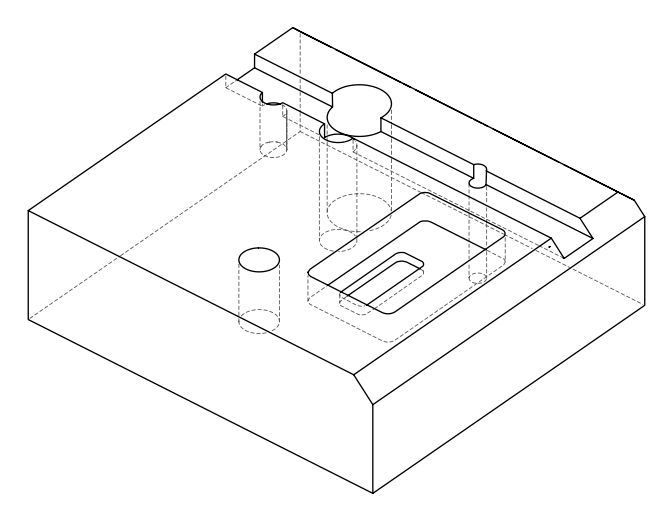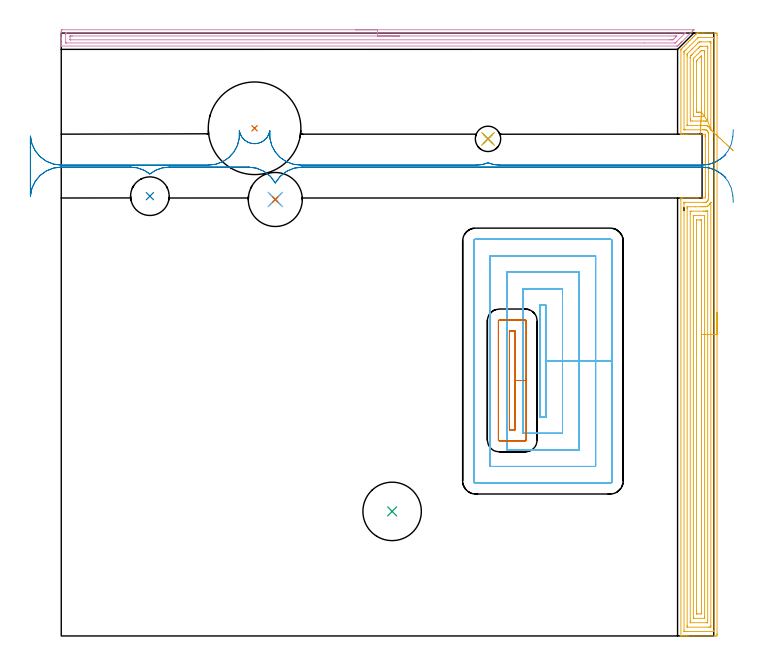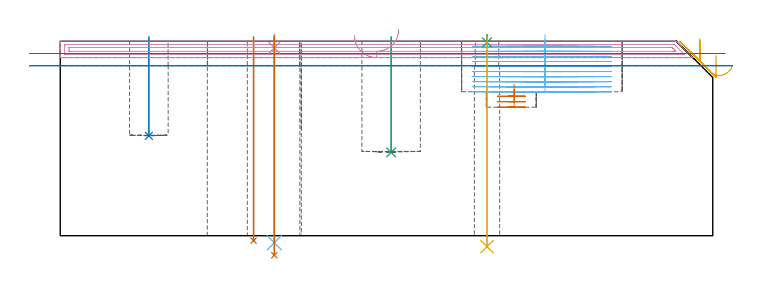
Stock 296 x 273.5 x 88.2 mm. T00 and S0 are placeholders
(PLAN: 13 operations, 9 tool changes, 50.4 min)
(1 INDEXABLE_INSERT_DRILL_THROUGH_HOLE_FROM_SOLID | STEP1HOLE | NXT0302_036 | 0.37 min | 122161 mm3)
(2 INDEXABLE_INSERT_DRILL_BLIND_HOLE_FROM_SOLID | STEP1POCKET | NXT0302_006 | 0.18 min | 10261 mm3)
(3 INDEXABLE_INSERT_DRILL_BLIND_HOLE_FROM_SOLID_1 | STEP1POCKET_1 | NXT0302_024 | 0.21 min | 27609 mm3)
(4 AREA_MILL | FG_CHAMFER_SURFACE | UGT0205_001 | 7.01 min | 7986 mm3)
(5 AREA_MILL_1 | FG_CHAMFER_SURFACE_1 | UGT0205_001 | 12.73 min | 36450 mm3)
(6 MILL_RECTANGULAR_POCKET | POCKET_RECTANGULAR_STRAIGHT | NXT0201_013 | Follow Part, ap 2.5, ae 75% | 24.12 min | 200393 mm3)
(7 MILL_RECTANGULAR_POCKET_1 | POCKET_RECTANGULAR_STRAIGHT_1 | NXT0201_013 | Follow Part, ap 2.5, ae 75% | 1.67 min | 10084 mm3)
(8 MILL_RECTANGULAR_SLOT | SLOT_RECTANGULAR | UGT0201_006 | Follow Part, ap 7, ae 75% | 2.91 min | 85100 mm3)
(9 SPOT_DRILL | STEP1HOLE_1 | NXT0321_9005460120000 | 0.03 min | 0 mm3)
(10 SPOT_DRILL_1 | STEP1HOLE_2 | NXT0321_9005460120000 | 0.05 min | 0 mm3)
(11 DRILL_THROUGH_HOLE_INTO_CENTER | STEP1HOLE_1 | UGT0301_510 | 0.38 min | 8211 mm3)
(12 DRILL_THROUGH_HOLE_INTO_CENTER_1 | STEP1HOLE_2 | NXT0301_065 | 0.38 min | 5352 mm3)
(13 DRILL_TO_ENLARGE_THROUGH_HOLE | STEP1HOLE_2 | UGT0301_058 | 0.4 min | 32403 mm3)
(TOOL NXT0302_036 | Index. Insert Drill 42mm [880-D4200L50-05] | D42 PA176 FL210 Z2)
(TOOL NXT0302_006 | Index. Insert Drill 17.5mm [880-D1750L25-05] | D17.5 PA176 FL88 Z2)
(TOOL NXT0302_024 | Index. Insert Drill 26.5mm [880-D2650L32-03] | D26.5 PA176 FL80 Z2)
(TOOL UGT0205_001 | Chamfer Mill 20 x 3 x 45 deg. | D20 FL50 Z2)
(TOOL NXT0201_013 | ENDMILL 10mm | D10 FL30 Z4)
(TOOL UGT0201_006 | End Mill 28 mm | D28 FL25 Z2)
(TOOL NXT0321_9005460120000 | NC Spot Drill, 142deg, 12mm, Carbide, Uncoated | D12 PA142 FL30 Z2)
(TOOL UGT0301_510 | Carbide Drill 11.5 mm | D11.5 PA118 FL94 Z2)
(TOOL NXT0301_065 | Carbide Drill 9.4mm [860.1-0940-075A1-MM 2214] | D9.4 PA140 FL98 Z2)
(TOOL UGT0301_058 | Twist Drill 24.5 mm | D24.5 PA118 FL160 Z2)
(OP 1 INDEXABLE_INSERT_DRILL_THROUGH_HOLE_FROM_SOLID)
G17 G21 G94 G90
T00 M6
G54
G17 G0 G90 X87.7 Y230.3 S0 M3
G43 Z98.2 H1
G94 G81 G98 Z-2.233 F250. R90.2
G80
M5
M2
(OP 2 INDEXABLE_INSERT_DRILL_BLIND_HOLE_FROM_SOLID)
G17 G21 G94 G90
T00 M6
G54
G17 G0 G90 X40.2 Y199.5 S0 M3
G43 Z98.2 H1
G94 G81 G98 Z45.3 F250. R90.2
G80
M5
M2
(OP 3 INDEXABLE_INSERT_DRILL_BLIND_HOLE_FROM_SOLID_1)
G17 G21 G94 G90
T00 M6
G54
G17 G0 G90 X150.1 Y56.5 S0 M3
G43 Z98.2 H1
G94 G81 G98 Z37.8 F250. R90.2
G80
M5
M2
(OP 4 AREA_MILL)
G17 G21 G94 G90
T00 M6
G54
G17 G0 G90 X133.5 Y275. S1061 M3
G43 Z98.2 H0
Z90.8
G94 G1 X133.538 Z89.928 F250.
X133.652 Z89.063
X133.841 Z88.212
X134.103 Z87.38
X134.437 Z86.574
X134.84 Z85.8
X135.309 Z85.064
X135.84 Z84.372
X136.429 Z83.729
X137.072 Z83.139
X137.764 Z82.608
X138.5 Z82.14
X139.274 Z81.737
X140.08 Z81.403
X140.912 Z81.141
X141.764 Z80.952
X142.629 Z80.838
X143.5 Z80.8
X286.776
X286.982 Y274.995 Z80.802
X286.983 Y274.993 Z80.803
X286.982 Y274.98 Z80.817
X286.512 Y274.511 Z81.288
X286.419 Y274.418 Z81.38
X286.386 Y274.386 Z81.413
X281.668 Y269.667 Z86.13
X281.624 Y269.623 Z86.176
X281.415 Y269.414 Z86.385
X281.371 Y269.37 Z86.427
X281.326 Y269.325 Z86.474
X281.119 Y269.118 Z86.681
X281.074 Y269.073 Z86.724
X281.028 Y269.028 Z86.771
X280.823 Y268.822 Z86.977
X280.777 Y268.776 Z87.021
X280.731 Y268.73 Z87.069
X280.526 Y268.526 Z87.273
X280.481 Y268.479 Z87.318
X280.433 Y268.432 Z87.367
X280.23 Y268.23 Z87.569
X280.184 Y268.182 Z87.615
X280.135 Y268.134 Z87.664
X280.03 Y268.029 Z87.769
X279.731 Y267.73 Z88.066
X279.603 Y267.605 Z88.191
X279.242 Y267.6 Z88.2
X0.167
X0.01 Y267.603 Z88.188
X0.007 Y267.649 Z88.142
X0. Y268.036 Z87.764
Y268.406 Z87.393
Y269.073 Z86.722
Y270.297 Z85.5
Y270.855 Z84.94
Y271.467 Z84.329
Y274.139 Z81.658
X0.002 Y274.418 Z81.379
X0.007 Y274.992 Z80.806
X0.036 Y274.994 Z80.804
X0.614 Y275. Z80.8
X143.5
Y273.586 Z82.214
X282.873
X282.991 Y273.585 Z82.215
X283.07 Y273.582 Z82.218
X283.118 Y273.579 Z82.221
X283.115 Y273.573 Z82.227
X283.075 Y273.527 Z82.273
X282.946 Y273.396 Z82.404
X282.814 Y273.264 Z82.536
X279.242 Y269.692 Z86.108
X278.932 Y269.383 Z86.417
X278.616 Y269.073 Z86.727
X278.563 Y269.025 Z86.775
X278.467 Y269.018 Z86.782
X278.407 Y269.015 Z86.785
X264.622 Y269.014 Z86.786
X2.341 Y269.015 Z86.785
X2.223 Y269.017 Z86.783
X2.01 Y269.023 Z86.777
X2.008 Y269.073 Z86.727
X2.001 Y269.471 Z86.329
Y273.034 Z82.766
X2.008 Y273.527 Z82.273
X2.01 Y273.57 Z82.23
X2.164 Y273.579 Z82.221
X2.282 Y273.584 Z82.216
X2.341 Y273.586 Z82.214
X143.5
Y272.172 Z83.628
X278.349 Y272.171 Z83.629
X278.816
X278.991 Y272.169 Z83.631
X279.242 Y272.165 Z83.635
X279.243 Y272.152 Z83.648
X279.242 Y272.144 Z83.656
X279.044 Y271.943 Z83.857
X278.846 Y271.745 Z84.055
X278.152 Y271.051 Z84.749
X277.955 Y270.855 Z84.945
X277.705 Y270.607 Z85.193
X277.619 Y270.524 Z85.276
X277.549 Y270.46 Z85.34
X277.506 Y270.435 Z85.365
X277.456 Y270.434 Z85.366
X276.989 Y270.43 Z85.37
X276.563 Y270.429 Z85.371
X276.097 Y270.428 Z85.372
X4.186 Y270.429 Z85.371
X4.044 Y270.43 Z85.37
X4.02 Y270.432 Z85.368
X4.014 Y270.434 Z85.366
X4.01 Y270.448 Z85.352
X4.004 Y270.546 Z85.254
X4.001 Y270.669 Z85.131
Y271.93 Z83.87
X4.007 Y272.116 Z83.684
X4.01 Y272.163 Z83.637
X4.027 Y272.166 Z83.634
X4.079 Y272.169 Z83.631
X4.186 Y272.17 Z83.63
X4.652 Y272.172 Z83.629
X5.079 Z83.628
X143.5
X144.372 Z83.666
X145.237 Z83.78
X146.088 Z83.969
X146.92 Z84.231
X147.726 Z84.565
X148.5 Z84.968
X149.236 Z85.437
X149.928 Z85.968
X150.571 Z86.557
X151.161 Z87.2
X151.692 Z87.893
X152.16 Z88.628
X152.563 Z89.402
X152.897 Z90.208
X153.159 Z91.04
X153.348 Z91.892
X153.462 Z92.757
X153.5 Z93.628
G0 Z98.2
M5
M2
(OP 5 AREA_MILL_1)
G17 G21 G94 G90
T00 M6
G54
G17 G0 G90 X297.5 Y146.75 S1061 M3
G43 Z98.2 H0
Z81.8
G94 G1 Y146.712 Z80.928 F250.
Y146.598 Z80.064
Y146.409 Z79.212
Y146.147 Z78.38
Y145.813 Z77.574
Y145.41 Z76.8
Y144.942 Z76.064
Y144.411 Z75.372
Y143.821 Z74.729
Y143.178 Z74.14
Y142.486 Z73.608
Y141.75 Z73.14
Y140.976 Z72.737
Y140.17 Z72.403
Y139.338 Z72.141
Y138.487 Z71.952
Y137.622 Z71.838
Y136.75 Z71.8
Y0.891
X297.498 Y0.609 Z71.802
X297.491 Y0.007 Z71.806
X296.889 Y0.003 Z72.408
X296.28 Y0. Z73.017
X284.389 Z84.905
X283.822 Z85.475
X283.497 Z85.8
X282.93 Z86.367
X282.604 Z86.691
X281.952 Z87.348
X281.546 Z87.754
X281.16 Z88.131
X281.132 Y0.004 Z88.159
X281.103 Y0.01 Z88.188
X281.1 Y0.163 Z88.2
Y197.902
X281.106 Y198.69 Z88.192
X281.246 Y198.693 Z88.052
X281.646 Y198.7 Z87.652
X292.2 Z77.1
Y199.571
Y199.577 Z77.099
Y199.688 Z77.1
Y199.728 Z77.098
Y201.026 Z77.1
Y226.023
Y226.469 Z77.098
Y226.573 Z77.1
Y226.66 Z77.098
Y226.663 Z77.099
Y226.665 Z77.1
Y226.74 Z77.098
Y226.745 Z77.1
X292.199 Y226.82 Z77.098
X292.2 Y226.823 Z77.1
X292.192 Y226.881 Z77.09
X292.191 Y226.883
X292.194 Y226.915 Z77.094
X292.199 Y227.141 Z77.099
Y227.6
X283.497 Z85.798
X282.127 Z87.169
X281.384 Z87.909
X281.174 Y227.606 Z88.118
X281.103 Y227.61 Z88.189
X281.1 Y227.808 Z88.2
Y265.749
X281.105 Y266.103 Z88.191
X281.23 Y266.231 Z88.067
X281.711 Y266.712 Z87.586
X281.918 Y266.918 Z87.382
X282.604 Y267.605 Z86.693
X282.811 Y267.811 Z86.488
X283.497 Y268.498 Z85.8
X283.705 Y268.705 Z85.595
X284.389 Y269.391 Z84.907
X284.598 Y269.598 Z84.702
X285.282 Y270.284 Z84.014
X285.491 Y270.491 Z83.809
X286.175 Y271.177 Z83.121
X286.384 Y271.384 Z82.916
X287.068 Y272.07 Z82.228
X287.278 Y272.278 Z82.022
X287.961 Y272.962 Z81.336
X288.171 Y273.171 Z81.129
X288.407 Y273.408 Z80.891
X288.487 Y273.486 Z80.812
X288.506 Y273.5 Z80.792
X288.896 Z80.403
X289.746 Z79.548
X290.965 Z78.332
X291.532 Z77.762
X296.606 Z72.692
X296.889 Y273.498 Z72.408
X297.491 Y273.493 Z71.806
X297.497 Y272.891 Z71.803
X297.5 Y272.28 Z71.8
Y136.75
X296.086 Z73.214
X296.085 Y2.306 Z73.215
X296.084 Y2.216 Z73.216
X296.079 Y2.038 Z73.221
X296.076 Y2.008 Z73.224
X296.069 Y2.006 Z73.231
X296.046 Y2.003 Z73.254
X295.996 Y2.001 Z73.304
X282.998 Z86.302
X282.604 Y2.007 Z86.696
X282.548 Y2.01 Z86.752
X282.521 Y2.016 Z86.779
X282.514 Y2.395 Z86.786
Y196.295
X282.516 Y196.474 Z86.784
X282.518 Y196.594 Z86.782
X282.521 Y196.683 Z86.779
X282.533 Y196.69 Z86.767
X282.604 Y196.693 Z86.696
X282.914 Y196.699 Z86.386
X291.532 Y196.701 Z77.768
X291.839 Y196.703 Z77.461
X292.133 Y196.71 Z77.167
X292.425 Y196.736 Z76.875
X292.629 Y196.805 Z76.671
X292.737 Y196.861 Z76.563
X292.943 Y197.009 Z76.357
X293.126 Y197.201 Z76.174
X293.318 Y197.49 Z75.982
X293.445 Y197.774 Z75.855
X293.489 Y197.902 Z75.811
X293.566 Y198.223 Z75.734
X293.601 Y198.511 Z75.699
X293.607 Y198.794 Z75.693
X293.613 Y199.392 Z75.687
X293.614 Y199.687 Z75.686
Y200.284
Y226.469
X293.613 Y227.066 Z75.687
X293.611 Y227.362 Z75.689
X293.607 Y227.66 Z75.693
X293.58 Y227.992 Z75.72
X293.529 Y228.254 Z75.771
X293.482 Y228.421 Z75.818
X293.423 Y228.584 Z75.877
X293.318 Y228.81 Z75.982
X293.189 Y229.016 Z76.111
X293.086 Y229.147 Z76.214
X292.924 Y229.306 Z76.376
X292.729 Y229.444 Z76.571
X292.553 Y229.526 Z76.747
X292.425 Y229.565 Z76.875
X292.198 Y229.59 Z77.102
X291.975 Y229.597 Z77.325
X291.532 Y229.599 Z77.768
X291.079 Y229.6 Z78.221
X283.043 Z86.257
X282.604 Y229.604 Z86.696
X282.542 Y229.607 Z86.758
X282.528 Y229.609 Z86.772
X282.521 Y229.654 Z86.779
X282.518 Y229.772 Z86.782
X282.515 Y229.95 Z86.785
X282.514 Y264.053 Z86.786
X282.515 Y264.856 Z86.785
X282.517 Y264.943 Z86.783
X282.521 Y265.033 Z86.779
X282.529 Y265.067 Z86.771
X282.547 Y265.089 Z86.753
X282.604 Y265.151 Z86.696
X282.901 Y265.451 Z86.399
X283.199 Y265.749 Z86.101
X288.704 Y271.254 Z80.596
X288.854 Y271.401 Z80.446
X288.922 Y271.464 Z80.378
X288.95 Y271.488 Z80.35
X288.979 Y271.491 Z80.321
X289.103 Y271.496 Z80.197
X289.352 Y271.5 Z79.948
X295.602 Y271.499 Z73.698
X295.996 Y271.493 Z73.304
X296.052 Y271.49 Z73.248
X296.079 Y271.484 Z73.221
X296.086 Y271.105 Z73.214
Y136.75
X294.672 Z74.628
X294.671 Y4.612 Z74.629
X294.669 Y4.18 Z74.631
X294.667 Y4.066 Z74.633
X294.665 Y4.017 Z74.635
X294.571 Y4.01 Z74.729
X294.389 Y4.002 Z74.911
X294.211 Y4.001 Z75.089
X293.498 Y4. Z75.802
X284.209 Y4.001 Z85.091
X284.089 Y4.002 Z85.211
X283.993 Y4.006 Z85.307
X283.935 Y4.01 Z85.365
X283.934 Y4.028 Z85.366
X283.931 Y4.18 Z85.369
X283.929 Y4.641 Z85.371
Y193.899
X283.93 Y194.331 Z85.37
X283.932 Y194.561 Z85.368
X283.935 Y194.674 Z85.365
X283.94 Y194.691 Z85.36
X283.968 Y194.694 Z85.332
X284.022 Y194.698 Z85.278
X287.591 Y194.7 Z81.709
X290.27 Z79.03
X291.163 Z78.137
X291.532 Y194.703 Z77.768
X292.046 Y194.71 Z77.254
X292.425 Y194.732 Z76.875
X292.659 Y194.763 Z76.641
X292.831 Y194.817 Z76.469
X293.04 Y194.891 Z76.26
X293.318 Y195.037 Z75.982
X293.428 Y195.113 Z75.872
X293.58 Y195.224 Z75.72
X293.905 Y195.529 Z75.395
X294.004 Y195.634 Z75.296
X294.211 Y195.91 Z75.089
X294.295 Y196.032 Z75.005
X294.349 Y196.116 Z74.951
X294.45 Y196.293 Z74.85
X294.607 Y196.612 Z74.693
X294.647 Y196.69 Z74.653
X294.663 Y196.719 Z74.637
X294.667 Y196.686 Z74.633
X294.67 Y196.638 Z74.63
X294.671 Y196.61 Z74.629
Y196.548
X294.672 Y136.75 Z74.628
X293.257 Z76.043
Y6.858
X293.252 Y6.032 Z76.048
X293.25 Y6.01 Z76.05
X293.229 Y6.007 Z76.071
X293.176 Y6.003 Z76.124
X293.069 Y6.001 Z76.231
X292.854 Y6. Z76.446
X285.524 Y6.001 Z83.776
X285.421 Y6.003 Z83.879
X285.371 Y6.007 Z83.929
X285.351 Y6.01 Z83.949
X285.35 Y6.024 Z83.95
X285.343 Y6.798 Z83.957
Y6.858
Y191.592
X285.344 Y192.484 Z83.956
X285.345 Y192.545 Z83.955
X285.35 Y192.648 Z83.95
X285.356 Y192.69 Z83.944
X286.021 Y192.7 Z83.279
X291.377 Y192.701 Z77.923
X291.532 Y192.703 Z77.768
X292.253 Y192.717 Z77.047
X292.425 Y192.73 Z76.875
X292.73 Y192.764 Z76.57
X293.034 Y192.83 Z76.266
X293.25 Y192.881 Z76.05
X293.256 Y192.607 Z76.044
X293.257 Y192.545 Z76.043
Y136.75
X291.843 Z77.457
Y8.644
X291.842 Y8.334 Z77.458
X291.838 Y8.023 Z77.462
X291.836 Y8.01 Z77.464
X291.833 Y8.006 Z77.467
X291.814 Y8.002 Z77.486
X291.774 Y8.001 Z77.526
X291.693 Y8. Z77.607
X287.068 Y8.001 Z82.232
X286.815 Y8.004 Z82.485
X286.773 Y8.01 Z82.527
X286.764 Y8.022 Z82.536
X286.761 Y8.058 Z82.539
X286.758 Y8.644 Z82.542
X286.757 Y8.955 Z82.543
Y189.867
X286.758 Y190.177 Z82.542
X286.761 Y190.489 Z82.539
X286.764 Y190.687 Z82.536
X287.128 Y190.7 Z82.172
X291.744 Z77.556
X291.821 Y190.697 Z77.479
X291.836 Y190.694 Z77.464
X291.838 Y190.686 Z77.462
X291.841 Y190.664 Z77.459
X291.842 Y190.608 Z77.458
X291.843 Y136.75 Z77.457
X290.429 Z78.871
Y10.64
X290.427 Y10.429 Z78.873
X290.424 Y10.088 Z78.876
X290.422 Y10.013 Z78.878
X290.319 Y10.007 Z78.981
X290.174 Y10.002 Z79.126
X288.854 Y10. Z80.446
X288.388 Y10.002 Z80.912
X288.22 Y10.007 Z81.08
X288.186 Y10.01 Z81.114
X288.178 Y10.067 Z81.122
X288.174 Y10.216 Z81.126
X288.172 Y10.429 Z81.128
X288.171 Y11.112 Z81.129
Y11.322
X288.172 Y188.423 Z81.128
X288.173 Y188.594 Z81.127
X288.176 Y188.677 Z81.124
X288.178 Y188.69 Z81.122
X288.195 Y188.694 Z81.105
X288.237 Y188.698 Z81.063
X289.746 Y188.7 Z79.554
X290.022 Y188.699 Z79.278
X290.401 Y188.692 Z78.899
X290.419 Y188.69 Z78.881
X290.422 Y188.674 Z78.878
X290.426 Y188.622 Z78.874
X290.428 Y188.512 Z78.872
X290.429 Y188.292 Z78.871
Y188.082
Y136.75
Y135.879 Z78.909
Y135.014 Z79.023
Y134.162 Z79.212
Y133.33 Z79.474
Y132.524 Z79.808
Y131.75 Z80.211
Y131.014 Z80.68
Y130.322 Z81.211
Y129.679 Z81.8
Y129.09 Z82.443
Y128.559 Z83.135
Y128.09 Z83.871
Y127.687 Z84.645
Y127.353 Z85.451
Y127.091 Z86.283
Y126.902 Z87.135
Y126.788 Z88.
Y126.75 Z88.871
G0 Z98.2
X304.915 Y220.083
Z76.786
G1 X304.514 Y220.454 Z76.106
X304.072 Y220.864 Z75.476
X303.591 Y221.31 Z74.9
X303.075 Y221.789 Z74.385
X302.528 Y222.296 Z73.932
X301.954 Y222.828 Z73.546
X301.358 Y223.381 Z73.23
X300.744 Y223.95 Z72.986
X300.116 Y224.532 Z72.816
X299.48 Y225.121 Z72.721
X298.841 Y225.714 Z72.702
X298.202 Y226.306 Z72.759
X297.57 Y226.892 Z72.892
X296.949 Y227.468 Z73.099
X296.343 Y228.03 Z73.38
X295.757 Y228.573 Z73.731
X295.196 Y229.093 Z74.151
X294.664 Y229.586 Z74.636
X294.658 Y229.592 Z74.642
X294.649 Y229.601 Z74.651
X294.433 Y230.04 Z74.867
X294.211 Y230.4 Z75.089
X293.979 Y230.697 Z75.321
X293.748 Y230.933 Z75.552
X293.515 Y231.124 Z75.785
X293.318 Y231.263 Z75.982
X293.085 Y231.384 Z76.215
X292.913 Y231.461 Z76.387
X292.732 Y231.519 Z76.568
X292.425 Y231.571 Z76.875
X291.762 Y231.596 Z77.538
X291.532 Y231.598 Z77.768
X290.865 Y231.6 Z78.435
X284.164 Y231.601 Z85.136
X284.014 Y231.603 Z85.286
X283.96 Y231.606 Z85.34
X283.934 Y231.61 Z85.366
X283.933 Y231.618 Z85.367
X283.931 Y231.672 Z85.369
X283.929 Y231.825 Z85.371
Y263.071
X283.93 Y263.53 Z85.37
X283.934 Y263.964 Z85.366
X283.935 Y264.016 Z85.365
X283.973 Y264.061 Z85.327
X284.04 Y264.136 Z85.26
X284.127 Y264.226 Z85.173
X286.175 Y266.276 Z83.125
X288.854 Y268.954 Z80.446
X289.037 Y269.137 Z80.263
X289.222 Y269.32 Z80.078
X289.397 Y269.486 Z79.903
X289.57 Y269.496 Z79.73
X289.746 Y269.498 Z79.554
X290.459 Y269.5 Z78.841
X294.211 Z75.089
X294.391 Y269.499 Z74.909
X294.511 Y269.498 Z74.789
X294.607 Y269.494 Z74.693
X294.665 Y269.49 Z74.635
X294.666 Y269.472 Z74.634
X294.669 Y269.32 Z74.631
X294.671 Y268.859 Z74.629
Y230.472
X294.669 Y230.04 Z74.631
X294.664 Y229.586 Z74.636
X293.25 Y233.611 Z76.05
X292.454 Y233.582 Z76.846
X292.425 Z76.875
X291.543 Y233.6 Z77.757
X291.532 Z77.768
X286.186 Z83.114
X285.35 Y233.611 Z83.95
X285.343 Y234.443 Z83.957
Y234.504
Y262.117
X285.344 Y262.178 Z83.956
X285.357 Y262.996 Z83.943
X285.425 Y263.071 Z83.875
X285.798 Y263.448 Z83.502
X286.175 Y263.826 Z83.125
X288.922 Y266.573 Z80.378
X289.369 Y267.019 Z79.931
X289.746 Y267.395 Z79.554
X289.819 Y267.462 Z79.481
X289.844 Y267.483 Z79.456
X289.889 Y267.49 Z79.411
X289.995 Y267.495 Z79.305
X290.21 Y267.498 Z79.09
X290.674 Y267.5 Z78.626
X292.87 Z76.43
X293.076 Y267.499 Z76.224
X293.179 Y267.497 Z76.121
X293.229 Y267.493 Z76.071
X293.249 Y267.49 Z76.051
X293.25 Y267.476 Z76.05
X293.257 Y266.702 Z76.043
Y266.642
Y234.504
X293.252 Y233.677 Z76.048
X293.25 Y233.611 Z76.05
X291.83 Y235.604 Z77.47
X291.792 Y235.601 Z77.508
X291.705 Y235.599 Z77.595
X287.068 Y235.602 Z82.232
X286.861 Y235.604 Z82.439
X286.775 Y235.61 Z82.525
X286.764 Y235.635 Z82.536
X286.761 Y235.703 Z82.539
X286.758 Y236.289 Z82.542
X286.757 Y236.6 Z82.543
Y261.285
X286.759 Y261.595 Z82.541
X286.763 Y261.887 Z82.537
X286.765 Y261.954 Z82.535
X286.819 Y262.012 Z82.481
X286.977 Y262.178 Z82.323
X289.746 Y264.947 Z79.554
X290.153 Y265.343 Z79.147
X290.319 Y265.49 Z78.981
X290.639 Y265.496 Z78.661
X290.889 Y265.499 Z78.411
X291.532 Z77.768
X291.785 Y265.496 Z77.515
X291.827 Y265.49 Z77.473
X291.836 Y265.478 Z77.464
X291.839 Y265.443 Z77.461
X291.842 Y264.856 Z77.458
X291.843 Y264.545 Z77.457
X291.842 Y236.289 Z77.458
X291.84 Y235.981 Z77.46
X291.836 Y235.668 Z77.464
X291.83 Y235.604 Z77.47
X290.422 Y237.615 Z78.878
X290.378 Y237.61 Z78.922
X290.218 Y237.603 Z79.082
X289.746 Y237.601 Z79.554
X289.328 Y237.6 Z79.972
X288.854 Y237.601 Z80.446
X288.433 Y237.603 Z80.867
X288.222 Y237.61 Z81.078
X288.178 Y237.615 Z81.122
X288.176 Y237.692 Z81.124
X288.173 Y237.863 Z81.127
X288.172 Y238.074 Z81.128
X288.171 Y238.757 Z81.129
Y260.182
X288.172 Y260.393 Z81.128
X288.176 Y260.734 Z81.124
X288.178 Y260.9 Z81.122
X288.253 Y260.993 Z81.047
X288.535 Y261.285 Z80.765
X289.746 Y262.499 Z79.554
X290.033 Y262.784 Z79.267
X290.323 Y263.071 Z78.977
X290.352 Y263.092 Z78.948
X290.422 Y263.071 Z78.878
X290.425 Y262.821 Z78.875
X290.428 Y262.389 Z78.872
Y238.074
X290.426 Y237.733 Z78.874
X290.424 Y237.649 Z78.876
X290.422 Y237.615 Z78.878
X290.376 Y236.748 Z78.962
X290.33 Y235.891 Z79.123
X290.284 Y235.052 Z79.357
X290.241 Y234.237 Z79.663
X290.198 Y233.451 Z80.04
X290.158 Y232.701 Z80.484
X290.12 Y231.992 Z80.991
X290.084 Y231.331 Z81.559
X290.051 Y230.721 Z82.182
X290.021 Y230.168 Z82.856
X289.995 Y229.675 Z83.575
X289.972 Y229.247 Z84.335
X289.952 Y228.887 Z85.13
X289.937 Y228.598 Z85.952
X289.925 Y228.381 Z86.797
X289.918 Y228.238 Z87.658
X289.914 Y228.171 Z88.528
Y228.18 Z89.4
G0 Z98.2
M5
M2
(OP 6 MILL_RECTANGULAR_POCKET)
G17 G21 G94 G90
T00 M6
G54
G17 G0 G90 X219.9 Y104.957 S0 M3
G43 Z98.2 H0
Z91.2
G94 G1 Y124.7 Z85.91 F250.
Y150. F500.
X217.1
Y99.4
X219.9
Y124.7
X227.4
Y157.5
X209.6
Y91.9
X227.4
Y124.7
X234.9
Y165.
X202.1
Y84.4
X234.9
Y124.7
X242.4
Y172.5
X194.6
Y76.9
X242.4
Y124.7
X249.9
Y179.1
G3 X249. Y180. R0.9
G1 X188.
G3 X187.1 Y179.1 R0.9
G1 Y70.3
G3 X188. Y69.4 R0.9
G1 X249.
G3 X249.9 Y70.3 R0.9
G1 Y124.7
Y125.7
G0 X219.9 Y104.957 Z88.91
G1 Y124.7 Z83.62 F250.
Y150. F500.
X217.1
Y99.4
X219.9
Y124.7
X227.4
Y157.5
X209.6
Y91.9
X227.4
Y124.7
X234.9
Y165.
X202.1
Y84.4
X234.9
Y124.7
X242.4
Y172.5
X194.6
Y76.9
X242.4
Y124.7
X249.9
Y179.1
G3 X249. Y180. R0.9
G1 X188.
G3 X187.1 Y179.1 R0.9
G1 Y70.3
G3 X188. Y69.4 R0.9
G1 X249.
G3 X249.9 Y70.3 R0.9
G1 Y124.7
Y125.7
G0 X219.9 Y104.957 Z86.62
G1 Y124.7 Z81.33 F250.
Y150. F500.
X217.1
Y99.4
X219.9
Y124.7
X227.4
Y157.5
X209.6
Y91.9
X227.4
Y124.7
X234.9
Y165.
X202.1
Y84.4
X234.9
Y124.7
X242.4
Y172.5
X194.6
Y76.9
X242.4
Y124.7
X249.9
Y179.1
G3 X249. Y180. R0.9
G1 X188.
G3 X187.1 Y179.1 R0.9
G1 Y70.3
G3 X188. Y69.4 R0.9
G1 X249.
G3 X249.9 Y70.3 R0.9
G1 Y124.7
Y125.7
G0 X219.9 Y104.957 Z84.33
G1 Y124.7 Z79.04 F250.
Y150. F500.
X217.1
Y99.4
X219.9
Y124.7
X227.4
Y157.5
X209.6
Y91.9
X227.4
Y124.7
X234.9
Y165.
X202.1
Y84.4
X234.9
Y124.7
X242.4
Y172.5
X194.6
Y76.9
X242.4
Y124.7
X249.9
Y179.1
G3 X249. Y180. R0.9
G1 X188.
G3 X187.1 Y179.1 R0.9
G1 Y70.3
G3 X188. Y69.4 R0.9
G1 X249.
G3 X249.9 Y70.3 R0.9
G1 Y124.7
Y125.7
G0 X219.9 Y104.957 Z82.04
G1 Y124.7 Z76.75 F250.
Y150. F500.
X217.1
Y99.4
X219.9
Y124.7
X227.4
Y157.5
X209.6
Y91.9
X227.4
Y124.7
X234.9
Y165.
X202.1
Y84.4
X234.9
Y124.7
X242.4
Y172.5
X194.6
Y76.9
X242.4
Y124.7
X249.9
Y179.1
G3 X249. Y180. R0.9
G1 X188.
G3 X187.1 Y179.1 R0.9
G1 Y70.3
G3 X188. Y69.4 R0.9
G1 X249.
G3 X249.9 Y70.3 R0.9
G1 Y124.7
Y125.7
G0 X219.9 Y104.957 Z79.75
G1 Y124.7 Z74.46 F250.
Y150. F500.
X217.1
Y99.4
X219.9
Y124.7
X227.4
Y157.5
X209.6
Y91.9
X227.4
Y124.7
X234.9
Y165.
X202.1
Y84.4
X234.9
Y124.7
X242.4
Y172.5
X194.6
Y76.9
X242.4
Y124.7
X249.9
Y179.1
G3 X249. Y180. R0.9
G1 X188.
G3 X187.1 Y179.1 R0.9
G1 Y70.3
G3 X188. Y69.4 R0.9
G1 X249.
G3 X249.9 Y70.3 R0.9
G1 Y124.7
Y125.7
G0 X219.9 Y104.957 Z77.46
G1 Y124.7 Z72.17 F250.
Y150. F500.
X217.1
Y99.4
X219.9
Y124.7
X227.4
Y157.5
X209.6
Y91.9
X227.4
Y124.7
X234.9
Y165.
X202.1
Y84.4
X234.9
Y124.7
X242.4
Y172.5
X194.6
Y76.9
X242.4
Y124.7
X249.9
Y179.1
G3 X249. Y180. R0.9
G1 X188.
G3 X187.1 Y179.1 R0.9
G1 Y70.3
G3 X188. Y69.4 R0.9
G1 X249.
G3 X249.9 Y70.3 R0.9
G1 Y124.7
Y125.7
G0 X219.9 Y104.957 Z75.17
G1 Y124.7 Z69.88 F250.
Y150. F500.
X217.1
Y99.4
X219.9
Y124.7
X227.4
Y157.5
X209.6
Y91.9
X227.4
Y124.7
X234.9
Y165.
X202.1
Y84.4
X234.9
Y124.7
X242.4
Y172.5
X194.6
Y76.9
X242.4
Y124.7
X249.9
Y179.1
G3 X249. Y180. R0.9
G1 X188.
G3 X187.1 Y179.1 R0.9
G1 Y70.3
G3 X188. Y69.4 R0.9
G1 X249.
G3 X249.9 Y70.3 R0.9
G1 Y124.7
Y125.7
G0 X219.9 Y104.957 Z72.88
G1 Y124.7 Z67.59 F250.
Y150. F500.
X217.1
Y99.4
X219.9
Y124.7
X227.4
Y157.5
X209.6
Y91.9
X227.4
Y124.7
X234.9
Y165.
X202.1
Y84.4
X234.9
Y124.7
X242.4
Y172.5
X194.6
Y76.9
X242.4
Y124.7
X249.9
Y179.1
G3 X249. Y180. R0.9
G1 X188.
G3 X187.1 Y179.1 R0.9
G1 Y70.3
G3 X188. Y69.4 R0.9
G1 X249.
G3 X249.9 Y70.3 R0.9
G1 Y124.7
Y125.7
G0 X219.9 Y104.957 Z70.59
G1 Y124.7 Z65.3 F250.
Y150. F500.
X217.1
Y99.4
X219.9
Y124.7
X227.4
Y157.5
X209.6
Y91.9
X227.4
Y124.7
X234.9
Y165.
X202.1
Y84.4
X234.9
Y124.7
X242.4
Y172.5
X194.6
Y76.9
X242.4
Y124.7
X249.9
Y179.1
G3 X249. Y180. R0.9
G1 X188.
G3 X187.1 Y179.1 R0.9
G1 Y70.3
G3 X188. Y69.4 R0.9
G1 X249.
G3 X249.9 Y70.3 R0.9
G1 Y124.7
Y125.7
G0 Z98.2
M5
M2
(OP 7 MILL_RECTANGULAR_POCKET_1)
G17 G21 G94 G90
T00 M6
G54
G17 G0 G90 X205.9 Y95.405 S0 M3
G43 Z98.2 H0
Z68.775
G94 G1 Y115.9 Z63.283 F250.
Y138.3 F500.
X203.3
Y93.5
X205.9
Y115.9
X210.9
Y142.8
G3 X210.4 Y143.3 R0.5
G1 X198.8
G3 X198.3 Y142.8 R0.5
G1 Y89.
G3 X198.8 Y88.5 R0.5
G1 X210.4
G3 X210.9 Y89. R0.5
G1 Y115.9
Y116.9
G0 X205.9 Y95.405 Z66.283
G1 Y115.9 Z60.792 F250.
Y138.3 F500.
X203.3
Y93.5
X205.9
Y115.9
X210.9
Y142.8
G3 X210.4 Y143.3 R0.5
G1 X198.8
G3 X198.3 Y142.8 R0.5
G1 Y89.
G3 X198.8 Y88.5 R0.5
G1 X210.4
G3 X210.9 Y89. R0.5
G1 Y115.9
Y116.9
G0 X205.9 Y95.405 Z63.792
G1 Y115.9 Z58.3 F250.
Y138.3 F500.
X203.3
Y93.5
X205.9
Y115.9
X210.9
Y142.8
G3 X210.4 Y143.3 R0.5
G1 X198.8
G3 X198.3 Y142.8 R0.5
G1 Y89.
G3 X198.8 Y88.5 R0.5
G1 X210.4
G3 X210.9 Y89. R0.5
G1 Y115.9
Y116.9
G0 Z98.2
M5
M2
(OP 8 MILL_RECTANGULAR_SLOT)
G17 G21 G94 G90
T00 M6
G54
G17 G0 G90 X301.541 Y218.248 S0 M3
G43 Z98.2 H0
Z82.65
G94 G1 X299.149 Y216.437 F250.
G2 X290.7 Y213.6 R14. F500.
G1 X198.953
G2 X193.6 Y214.664 R14.
X188.247 Y213.6 R14.
G1 X108.526
G2 X94.606 Y229.097 R14.
G1 X94.596 Y229.098
G2 X80.804 Y229.098 R7.
G1 X80.794 Y229.097
G2 X66.874 Y213.6 R14.
G1 X0.
G2 X-13.97 Y226.684 R14.
G1 X-14.
Y199.616
X-13.97
G2 X0. Y212.7 R14.
G1 X31.386
G2 X40.2 Y209.577 R14.
X49.014 Y212.7 R14.
G1 X84.87
G2 X97.1 Y205.514 R14.
X109.33 Y212.7 R14.
G1 X290.7
G2 X299.149 Y209.863 R14.
G1 X301.541 Y208.052 F250.
G0 Z98.2
X304.869 Y229.661
Z77.1
G1 X304.669 Y226.668
G2 X290.7 Y213.6 R14. F500.
G1 X198.953
G2 X193.6 Y214.664 R14.
X188.247 Y213.6 R14.
G1 X108.526
G2 X94.606 Y229.097 R14.
G1 X94.596 Y229.098
G2 X80.804 Y229.098 R7.
G1 X80.794 Y229.097
G2 X66.874 Y213.6 R14.
G1 X0.
G2 X-13.97 Y226.684 R14.
G1 X-14.
Y199.616
X-13.97
G2 X0. Y212.7 R14.
G1 X31.386
G2 X40.2 Y209.577 R14.
X49.014 Y212.7 R14.
G1 X84.87
G2 X97.1 Y205.514 R14.
X109.33 Y212.7 R14.
G1 X290.7
G2 X304.669 Y199.632 R14.
G1 X304.869 Y196.639 F250.
G0 Z98.2
M5
M2
(OP 9 SPOT_DRILL)
G17 G21 G94 G90
T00 M6
G54
G17 G0 G90 X193.6 Y225.5 S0 M3
G43 Z98.2 H0
G94 G81 G98 Z87.705 F250. R91.2
G80
M5
M2
(OP 10 SPOT_DRILL_1)
G17 G21 G94 G90
T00 M6
G54
G17 G0 G90 X97.1 Y198. S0 M3
G43 Z98.2 H0
G94 G81 G98 Z85.2 F250. R91.2
G80
M5
M2
(OP 11 DRILL_THROUGH_HOLE_INTO_CENTER)
G17 G21 G94 G90
T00 M6
G54
G17 G0 G90 X193.6 Y225.5 S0 M3
G43 Z98.2 H0
G94 G73 G98 Z-4.955 F250. Q10.351 R90.2
G80
M5
M2
(OP 12 DRILL_THROUGH_HOLE_INTO_CENTER_1)
G17 G21 G94 G90
T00 M6
G54
G17 G0 G90 X97.1 Y198. S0 M3
G43 Z98.2 H1
G94 G73 G98 Z-3.211 F250. Q9.141 R90.2
G80
M5
M2
(OP 13 DRILL_TO_ENLARGE_THROUGH_HOLE)
G17 G21 G94 G90
T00 M6
G54
G17 G0 G90 X97.1 Y198. S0 M3
G43 Z98.2 H0
G94 G73 G98 Z-8.861 F250. Q24.265 R90.2
G80
M5
M2
